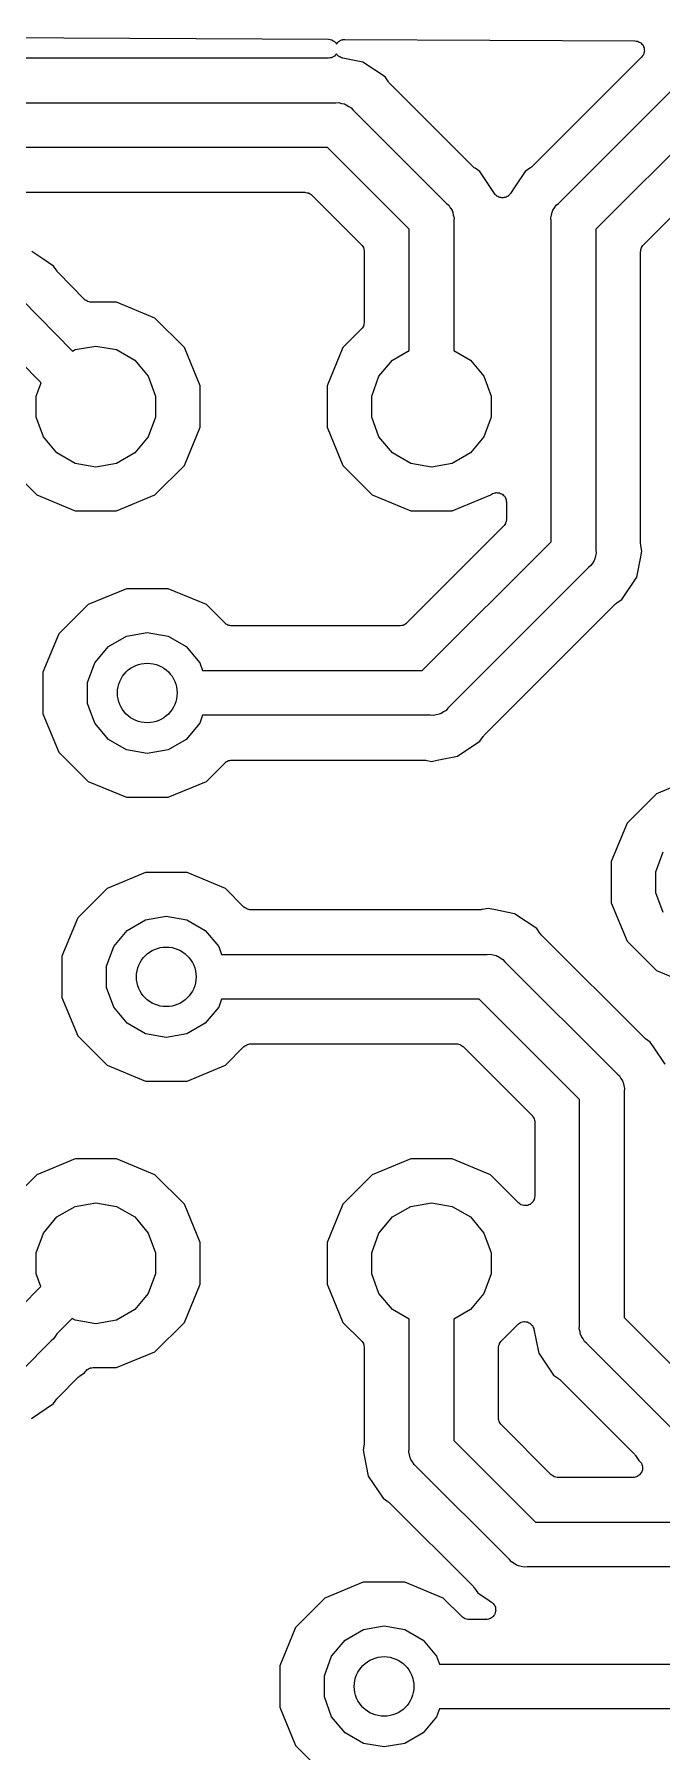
# Model space of a CAD drawing. Extents: x 64 to 244, y -149 to -41.
# Drawn here: x 89.29 to 97.7, y -89.14 to -66.09 of the extents above; entities that cross this region are included whole.
import ezdxf

# ---------------------------------------------------------------- set-up
doc = ezdxf.new("R2010")
doc.units = 0
doc.header["$MEASUREMENT"] = 0
doc.layers.add('BLACK', color=7, linetype='CONTINUOUS')

msp = doc.modelspace()

# ---------------------------------------------------------------- linework, layer by layer
at = {"layer": 'BLACK', "linetype": 'CONTINUOUS'}
for p, q in [((80.4417, -66.0895), (93.2356, -66.156)), ((93.2356, -66.156), (93.257, -66.1599)), ((93.257, -66.1599), (93.2784, -66.1637)), ((93.2784, -66.1637), (93.2787, -66.1638)), ((93.2787, -66.1638), (93.279, -66.1639)), ((93.279, -66.1639), (93.2979, -66.1749)), ((93.3161, -66.3807), (93.2972, -66.3915)), ((93.2979, -66.1749), (93.3166, -66.1857)), ((93.3163, -66.3805), (93.3161, -66.3807)), ((93.3166, -66.3803), (93.3163, -66.3805)), ((93.3166, -66.1857), (93.3168, -66.186)), ((93.3306, -66.3636), (93.3166, -66.3803)), ((93.3168, -66.186), (93.3171, -66.1861)), ((93.3171, -66.1861), (93.3311, -66.203)), ((93.343, -66.3489), (93.3306, -66.3636)), ((93.3311, -66.203), (93.3438, -66.2181)), ((93.3479, -66.3548), (93.343, -66.3489)), ((93.3438, -66.2181), (93.35, -66.2108)), ((93.3528, -66.3636), (93.3479, -66.3548)), ((93.35, -66.2108), (93.3563, -66.2004)), ((93.3619, -66.3716), (93.3528, -66.3636)), ((93.3563, -66.2004), (93.3642, -66.1941)), ((93.3697, -66.381), (93.3619, -66.3716)), ((93.3642, -66.1941), (93.3707, -66.1864)), ((93.3784, -66.3861), (93.3697, -66.381)), ((93.3707, -66.1864), (93.3812, -66.1804)), ((93.3812, -66.1804), (93.3907, -66.1728)), ((93.3907, -66.1728), (93.4003, -66.1695)), ((93.4003, -66.1695), (93.409, -66.1646)), ((93.409, -66.1646), (93.421, -66.1625)), ((93.421, -66.1625), (93.4325, -66.1586)), ((93.4325, -66.1586), (93.4426, -66.1588)), ((93.4426, -66.1588), (93.4525, -66.1571)), ((93.4525, -66.1571), (97.3439, -66.1773)), ((97.3439, -66.1773), (97.3599, -66.1803)), ((97.3599, -66.1803), (97.3761, -66.1817)), ((97.3761, -66.1817), (97.3815, -66.1842)), ((97.3815, -66.1842), (97.3873, -66.1852)), ((97.3873, -66.1852), (97.4014, -66.1934)), ((97.4014, -66.1934), (97.4161, -66.2003)), ((97.4161, -66.2003), (97.4203, -66.2045)), ((97.4203, -66.2045), (97.4254, -66.2075)), ((97.4254, -66.2075), (97.4358, -66.22)), ((97.4424, -66.3808), (97.4331, -66.3941)), ((97.4358, -66.22), (97.4473, -66.2315)), ((97.4529, -66.3684), (97.4424, -66.3808)), ((97.4473, -66.2315), (97.4498, -66.2369)), ((97.4498, -66.2369), (97.4536, -66.2414)), ((97.455, -66.3629), (97.4529, -66.3684)), ((97.4536, -66.2414), (97.4591, -66.2567)), ((97.4584, -66.358), (97.455, -66.3629)), ((97.4626, -66.3423), (97.4584, -66.358)), ((97.4591, -66.2567), (97.4659, -66.2715)), ((97.4682, -66.327), (97.4626, -66.3423)), ((97.4659, -66.2715), (97.4664, -66.2774)), ((97.4664, -66.2774), (97.4684, -66.2829)), ((97.4698, -66.3154), (97.4682, -66.3211)), ((97.4682, -66.3211), (97.4682, -66.327)), ((97.4684, -66.2829), (97.4684, -66.2992)), ((97.4684, -66.2992), (97.4698, -66.3154)), ((93.235, -66.41), (80.5075, -66.41)), ((93.2564, -66.4062), (93.235, -66.41)), ((93.2778, -66.4026), (93.2564, -66.4062)), ((93.2781, -66.4024), (93.2778, -66.4026)), ((93.2784, -66.4023), (93.2781, -66.4024)), ((93.2972, -66.3915), (93.2784, -66.4023)), ((93.3859, -66.3927), (93.3784, -66.3861)), ((93.3973, -66.3971), (93.3859, -66.3927)), ((93.4078, -66.4032), (93.3973, -66.3971)), ((93.4177, -66.405), (93.4078, -66.4032)), ((93.427, -66.4087), (93.4177, -66.405)), ((93.6962, -66.4622), (93.427, -66.4087)), ((93.9939, -66.6611), (93.6962, -66.4622)), ((97.4331, -66.3941), (95.9551, -67.8721)), ((96.3171, -68.3586), (98.2036, -66.4721)), ((94.0371, -66.7259), (93.9939, -66.6611)), ((94.0458, -66.7349), (94.0371, -66.7259)), ((94.0529, -66.7451), (94.0458, -66.7349)), ((95.1799, -67.8721), (94.0529, -66.7451)), ((80.1172, -67.01), (93.3319, -67.01)), ((93.3319, -67.01), (93.3715, -67.0065)), ((93.3715, -67.0065), (93.41, -67.0168)), ((93.41, -67.0168), (93.4492, -67.0237)), ((93.4492, -67.0237), (93.4608, -67.0304)), ((93.4608, -67.0304), (93.4737, -67.0339)), ((93.4737, -67.0339), (93.5063, -67.0567)), ((93.5063, -67.0567), (93.5408, -67.0766)), ((93.5408, -67.0766), (93.5664, -67.1071)), ((98.5493, -66.975), (96.82, -68.7043)), ((93.5664, -67.1071), (94.8179, -68.3586)), ((93.2207, -67.61), (80.1172, -67.61)), ((94.315, -68.7043), (93.2207, -67.61)), ((97.4572, -68.9156), (98.7606, -67.6122)), ((95.1901, -67.8792), (95.1799, -67.8721)), ((95.1991, -67.8879), (95.1901, -67.8792)), ((95.2639, -67.9311), (95.1991, -67.8879)), ((95.4619, -68.2275), (95.2639, -67.9311)), ((95.8711, -67.9311), (95.7443, -68.121)), ((95.9359, -67.8879), (95.8711, -67.9311)), ((95.9449, -67.8792), (95.9359, -67.8879)), ((95.9551, -67.8721), (95.9449, -67.8792)), ((80.5075, -68.21), (92.9196, -68.21)), ((92.9196, -68.21), (92.9251, -68.211)), ((92.9251, -68.211), (92.9307, -68.2105)), ((92.9307, -68.2105), (92.9467, -68.2148)), ((92.9467, -68.2148), (92.963, -68.2177)), ((92.963, -68.2177), (92.9679, -68.2205)), ((92.9679, -68.2205), (92.9733, -68.2219)), ((92.9733, -68.2219), (92.9869, -68.2314)), ((95.4715, -68.2375), (95.4619, -68.2275)), ((95.6731, -68.2275), (95.6635, -68.2375)), ((95.7443, -68.121), (95.6731, -68.2275)), ((92.9869, -68.2314), (93.0012, -68.2397)), ((93.0012, -68.2397), (93.0048, -68.244)), ((93.0048, -68.244), (93.0094, -68.2472)), ((93.0094, -68.2472), (93.6778, -68.9156)), ((94.8179, -68.3586), (94.8484, -68.3842)), ((94.8484, -68.3842), (94.8683, -68.4187)), ((94.8683, -68.4187), (94.8911, -68.4513)), ((94.8911, -68.4513), (94.8946, -68.4642)), ((95.4797, -68.2487), (95.4715, -68.2375)), ((95.4866, -68.2534), (95.4797, -68.2487)), ((95.4924, -68.2594), (95.4866, -68.2534)), ((95.5048, -68.2655), (95.4924, -68.2594)), ((95.5164, -68.2732), (95.5048, -68.2655)), ((95.5245, -68.2752), (95.5164, -68.2732)), ((95.532, -68.2789), (95.5245, -68.2752)), ((95.5457, -68.2804), (95.532, -68.2789)), ((95.5592, -68.2837), (95.5457, -68.2804)), ((95.5675, -68.2828), (95.5592, -68.2837)), ((95.5758, -68.2837), (95.5675, -68.2828)), ((95.5893, -68.2804), (95.5758, -68.2837)), ((95.603, -68.2789), (95.5893, -68.2804)), ((95.6105, -68.2752), (95.603, -68.2789)), ((95.6187, -68.2732), (95.6105, -68.2752)), ((95.6302, -68.2655), (95.6187, -68.2732)), ((95.6426, -68.2594), (95.6302, -68.2655)), ((95.6484, -68.2534), (95.6426, -68.2594)), ((95.6553, -68.2487), (95.6484, -68.2534)), ((95.6635, -68.2375), (95.6553, -68.2487)), ((96.2404, -68.4642), (96.2439, -68.4513)), ((96.2439, -68.4513), (96.2667, -68.4187)), ((96.2667, -68.4187), (96.2866, -68.3842)), ((96.2866, -68.3842), (96.3171, -68.3586)), ((94.8946, -68.4642), (94.9013, -68.4758)), ((94.9013, -68.4758), (94.9082, -68.515)), ((94.9082, -68.515), (94.9185, -68.5534)), ((94.9185, -68.5534), (94.915, -68.5931)), ((94.915, -68.5931), (94.915, -70.3344)), ((96.2165, -68.5534), (96.2268, -68.515)), ((96.22, -68.5931), (96.2165, -68.5534)), ((96.22, -72.9007), (96.22, -68.5931)), ((96.2268, -68.515), (96.2337, -68.4758)), ((96.2337, -68.4758), (96.2404, -68.4642)), ((93.6778, -68.9156), (93.681, -68.9202)), ((93.681, -68.9202), (93.6853, -68.9238)), ((94.315, -70.3344), (94.315, -68.7043)), ((96.82, -68.7043), (96.82, -73.0119)), ((97.4497, -68.9238), (97.454, -68.9202)), ((97.454, -68.9202), (97.4572, -68.9156)), ((89.4025, -69.1033), (89.2549, -69.003)), ((89.403, -69.1036), (89.4025, -69.1033)), ((89.4034, -69.1039), (89.403, -69.1036)), ((89.5489, -69.2011), (89.4034, -69.1039)), ((93.6853, -68.9238), (93.6936, -68.9381)), ((93.6936, -68.9381), (93.7031, -68.9517)), ((93.7031, -68.9517), (93.7045, -68.9571)), ((93.7045, -68.9571), (93.7073, -68.962)), ((93.7073, -68.962), (93.7102, -68.9783)), ((93.7102, -68.9783), (93.7145, -68.9943)), ((93.7145, -68.9943), (93.714, -68.9999)), ((93.714, -68.9999), (93.715, -69.0054)), ((93.715, -69.0054), (93.715, -69.9525)), ((97.42, -69.0054), (97.421, -68.9999)), ((97.42, -72.9239), (97.42, -69.0054)), ((97.4205, -68.9943), (97.4248, -68.9783)), ((97.421, -68.9999), (97.4205, -68.9943)), ((97.4248, -68.9783), (97.4277, -68.962)), ((97.4277, -68.962), (97.4305, -68.9571)), ((97.4305, -68.9571), (97.4319, -68.9517)), ((97.4319, -68.9517), (97.4414, -68.9381)), ((97.4414, -68.9381), (97.4497, -68.9238)), ((89.5945, -69.2694), (89.5489, -69.2011)), ((89.6028, -69.2781), (89.5945, -69.2694)), ((89.6095, -69.2879), (89.6028, -69.2781)), ((89.9629, -69.6471), (89.6095, -69.2879)), ((89.1222, -69.6481), (89.8038, -70.3409)), ((89.9679, -69.6506), (89.9629, -69.6471)), ((89.9718, -69.6553), (89.9679, -69.6506)), ((89.9857, -69.6633), (89.9718, -69.6553)), ((89.9988, -69.6727), (89.9857, -69.6633)), ((90.0047, -69.6743), (89.9988, -69.6727)), ((90.01, -69.6773), (90.0047, -69.6743)), ((90.0258, -69.6801), (90.01, -69.6773)), ((90.0413, -69.6844), (90.0258, -69.6801)), ((90.0474, -69.6839), (90.0413, -69.6844)), ((90.0534, -69.685), (90.0474, -69.6839)), ((90.3935, -69.685), (90.0534, -69.685)), ((90.908, -69.8981), (90.3935, -69.685)), ((91.3019, -70.292), (90.908, -69.8981)), ((93.6778, -70.0423), (93.4281, -70.292)), ((93.681, -70.0377), (93.6778, -70.0423)), ((93.6853, -70.0341), (93.681, -70.0377)), ((93.6936, -70.0198), (93.6853, -70.0341)), ((93.7031, -70.0062), (93.6936, -70.0198)), ((93.7045, -70.0008), (93.7031, -70.0062)), ((93.7073, -69.9959), (93.7045, -70.0008)), ((93.7102, -69.9796), (93.7073, -69.9959)), ((93.7145, -69.9636), (93.7102, -69.9796)), ((93.715, -69.9525), (93.714, -69.958)), ((93.714, -69.958), (93.7145, -69.9636)), ((89.3799, -70.7656), (88.7743, -70.15)), ((89.8372, -70.3216), (90.115, -70.2727)), ((90.115, -70.2727), (90.3928, -70.3216)), ((91.515, -70.8065), (91.3019, -70.292)), ((93.4281, -70.292), (93.215, -70.8065)), ((89.8038, -70.3409), (89.8372, -70.3216)), ((90.3928, -70.3216), (90.6372, -70.4627)), ((90.6372, -70.4627), (90.8185, -70.6788)), ((93.9115, -70.6788), (94.0928, -70.4627)), ((94.0928, -70.4627), (94.315, -70.3344)), ((94.915, -70.3344), (95.1372, -70.4627)), ((95.1372, -70.4627), (95.3185, -70.6788)), ((90.8185, -70.6788), (90.915, -70.9439)), ((93.815, -70.9439), (93.9115, -70.6788)), ((95.3185, -70.6788), (95.415, -70.9439)), ((89.315, -70.9439), (89.3799, -70.7656)), ((89.315, -71.2261), (89.315, -70.9439)), ((90.915, -70.9439), (90.915, -71.2261)), ((91.515, -71.3635), (91.515, -70.8065)), ((93.215, -70.8065), (93.215, -71.3635)), ((93.815, -71.2261), (93.815, -70.9439)), ((95.415, -70.9439), (95.415, -71.2261)), ((89.4115, -71.4912), (89.315, -71.2261)), ((90.915, -71.2261), (90.8185, -71.4912)), ((91.3019, -71.878), (91.515, -71.3635)), ((93.215, -71.3635), (93.4281, -71.878)), ((93.9115, -71.4912), (93.815, -71.2261)), ((95.415, -71.2261), (95.3185, -71.4912)), ((89.5928, -71.7073), (89.4115, -71.4912)), ((90.8185, -71.4912), (90.6372, -71.7073)), ((94.0928, -71.7073), (93.9115, -71.4912)), ((95.3185, -71.4912), (95.1372, -71.7073)), ((88.9281, -71.878), (89.322, -72.2719)), ((89.8372, -71.8484), (89.5928, -71.7073)), ((90.115, -71.8973), (89.8372, -71.8484)), ((90.3928, -71.8484), (90.115, -71.8973)), ((90.6372, -71.7073), (90.3928, -71.8484)), ((90.908, -72.2719), (91.3019, -71.878)), ((93.4281, -71.878), (93.822, -72.2719)), ((94.3372, -71.8484), (94.0928, -71.7073)), ((94.615, -71.8973), (94.3372, -71.8484)), ((94.8928, -71.8484), (94.615, -71.8973)), ((95.1372, -71.7073), (94.8928, -71.8484)), ((89.322, -72.2719), (89.8365, -72.485)), ((90.3935, -72.485), (90.908, -72.2719)), ((93.822, -72.2719), (94.3365, -72.485)), ((94.8935, -72.485), (95.4131, -72.2698)), ((95.4131, -72.2698), (95.4168, -72.2672)), ((95.4168, -72.2672), (95.4295, -72.2565)), ((95.4295, -72.2565), (95.4347, -72.2546)), ((95.4347, -72.2546), (95.4393, -72.2514)), ((95.4393, -72.2514), (95.4554, -72.2471)), ((95.4554, -72.2471), (95.4709, -72.2414)), ((95.4709, -72.2414), (95.4765, -72.2414)), ((95.4765, -72.2414), (95.4819, -72.24)), ((95.4819, -72.24), (95.4985, -72.2414)), ((95.4985, -72.2414), (95.5151, -72.2414)), ((95.5151, -72.2414), (95.5203, -72.2433)), ((95.5203, -72.2433), (95.5259, -72.2438)), ((95.5259, -72.2438), (95.5409, -72.2508)), ((95.5409, -72.2508), (95.5565, -72.2565)), ((95.5565, -72.2565), (95.5608, -72.2601)), ((95.5608, -72.2601), (95.5658, -72.2625)), ((95.5658, -72.2625), (95.5776, -72.2742)), ((95.5776, -72.2742), (95.5903, -72.2849)), ((95.5903, -72.2849), (95.5931, -72.2897)), ((95.5931, -72.2897), (95.597, -72.2937)), ((95.597, -72.2937), (95.604, -72.3087)), ((95.604, -72.3087), (95.6123, -72.3231)), ((95.6123, -72.3231), (95.6133, -72.3286)), ((95.6133, -72.3286), (95.6157, -72.3336)), ((95.6157, -72.3336), (95.6171, -72.3502)), ((95.6171, -72.3502), (95.62, -72.3665)), ((95.62, -72.3665), (95.62, -72.5996)), ((89.8365, -72.485), (90.3935, -72.485)), ((94.3365, -72.485), (94.8935, -72.485)), ((95.62, -72.5996), (95.619, -72.6051)), ((95.619, -72.6051), (95.6195, -72.6107)), ((95.5828, -72.6894), (94.2794, -73.9928)), ((95.586, -72.6848), (95.5828, -72.6894)), ((95.5903, -72.6812), (95.586, -72.6848)), ((95.5986, -72.6669), (95.5903, -72.6812)), ((95.6081, -72.6533), (95.5986, -72.6669)), ((95.6095, -72.6479), (95.6081, -72.6533)), ((95.6123, -72.643), (95.6095, -72.6479)), ((95.6152, -72.6267), (95.6123, -72.643)), ((95.6195, -72.6107), (95.6152, -72.6267)), ((94.4907, -74.63), (96.22, -72.9007)), ((96.8235, -73.0516), (96.8132, -73.09)), ((96.82, -73.0119), (96.8235, -73.0516)), ((97.4222, -72.9361), (97.42, -72.9239)), ((97.4224, -72.9486), (97.4222, -72.9361)), ((97.4376, -73.025), (97.4224, -72.9486)), ((97.4224, -73.1014), (97.4376, -73.025)), ((96.7229, -73.2464), (94.8364, -75.1329)), ((96.7534, -73.2208), (96.7229, -73.2464)), ((96.7733, -73.1863), (96.7534, -73.2208)), ((96.7961, -73.1537), (96.7733, -73.1863)), ((96.7996, -73.1408), (96.7961, -73.1537)), ((96.8063, -73.1292), (96.7996, -73.1408)), ((96.8132, -73.09), (96.8063, -73.1292)), ((97.3678, -73.3762), (97.4224, -73.1014)), ((97.4224, -73.1014), (97.4224, -73.1014)), ((90.5265, -73.53), (90.012, -73.7431)), ((91.0835, -73.53), (90.5265, -73.53)), ((91.598, -73.7431), (91.0835, -73.53)), ((97.1689, -73.6739), (97.3678, -73.3762)), ((90.012, -73.7431), (89.6181, -74.137)), ((91.8477, -73.9928), (91.598, -73.7431)), ((95.3229, -75.4949), (97.0849, -73.7329)), ((97.0849, -73.7329), (97.0951, -73.7258)), ((97.0951, -73.7258), (97.1041, -73.7171)), ((97.1041, -73.7171), (97.1689, -73.6739)), ((89.6181, -74.137), (89.405, -74.6515)), ((90.2828, -74.3077), (90.5272, -74.1666)), ((90.5272, -74.1666), (90.805, -74.1177)), ((90.805, -74.1177), (91.0828, -74.1666)), ((91.0828, -74.1666), (91.3272, -74.3077)), ((91.8523, -73.996), (91.8477, -73.9928)), ((91.8559, -74.0003), (91.8523, -73.996)), ((91.8702, -74.0086), (91.8559, -74.0003)), ((91.8838, -74.0181), (91.8702, -74.0086)), ((91.8892, -74.0195), (91.8838, -74.0181)), ((91.8941, -74.0223), (91.8892, -74.0195)), ((91.9104, -74.0252), (91.8941, -74.0223)), ((91.9264, -74.0295), (91.9104, -74.0252)), ((91.932, -74.029), (91.9264, -74.0295)), ((91.9375, -74.03), (91.932, -74.029)), ((94.1896, -74.03), (91.9375, -74.03)), ((94.1951, -74.029), (94.1896, -74.03)), ((94.2007, -74.0295), (94.1951, -74.029)), ((94.2167, -74.0252), (94.2007, -74.0295)), ((94.233, -74.0223), (94.2167, -74.0252)), ((94.2379, -74.0195), (94.233, -74.0223)), ((94.2433, -74.0181), (94.2379, -74.0195)), ((94.2569, -74.0086), (94.2433, -74.0181)), ((94.2712, -74.0003), (94.2569, -74.0086)), ((94.2748, -73.996), (94.2712, -74.0003)), ((94.2794, -73.9928), (94.2748, -73.996)), ((90.1015, -74.5238), (90.2828, -74.3077)), ((91.3272, -74.3077), (91.5085, -74.5238)), ((89.405, -74.6515), (89.405, -75.2085)), ((90.005, -74.7889), (90.1015, -74.5238)), ((91.5085, -74.5238), (91.5472, -74.63)), ((91.5472, -74.63), (94.4907, -74.63)), ((90.005, -75.0711), (90.005, -74.7889)), ((90.1015, -75.3362), (90.005, -75.0711)), ((94.8364, -75.1329), (94.8108, -75.1634)), ((89.405, -75.2085), (89.6181, -75.723)), ((90.2828, -75.5523), (90.1015, -75.3362)), ((91.5085, -75.3362), (91.3272, -75.5523)), ((91.5472, -75.23), (91.5085, -75.3362)), ((94.6019, -75.23), (91.5472, -75.23)), ((94.6415, -75.2335), (94.6019, -75.23)), ((94.68, -75.2232), (94.6415, -75.2335)), ((94.7192, -75.2163), (94.68, -75.2232)), ((94.7308, -75.2096), (94.7192, -75.2163)), ((94.7437, -75.2061), (94.7308, -75.2096)), ((94.7763, -75.1833), (94.7437, -75.2061)), ((94.8108, -75.1634), (94.7763, -75.1833)), ((90.5272, -75.6934), (90.2828, -75.5523)), ((91.3272, -75.5523), (91.0828, -75.6934)), ((94.9662, -75.7778), (95.2639, -75.5789)), ((95.2639, -75.5789), (95.3071, -75.5141)), ((95.3071, -75.5141), (95.3158, -75.5051)), ((95.3158, -75.5051), (95.3229, -75.4949)), ((89.6181, -75.723), (90.012, -76.1169)), ((90.805, -75.7423), (90.5272, -75.6934)), ((91.0828, -75.6934), (90.805, -75.7423)), ((91.8941, -75.8377), (91.9104, -75.8348)), ((91.9104, -75.8348), (91.9264, -75.8305)), ((91.9264, -75.8305), (91.932, -75.831)), ((91.932, -75.831), (91.9375, -75.83)), ((91.9375, -75.83), (94.5139, -75.83)), ((94.5139, -75.83), (94.5261, -75.8322)), ((94.5261, -75.8322), (94.5386, -75.8324)), ((94.5386, -75.8324), (94.615, -75.8476)), ((94.615, -75.8476), (94.6914, -75.8324)), ((94.6914, -75.8324), (94.9662, -75.7778)), ((94.6914, -75.8324), (94.6914, -75.8324)), ((91.598, -76.1169), (91.8477, -75.8672)), ((91.8477, -75.8672), (91.8523, -75.864)), ((91.8523, -75.864), (91.8559, -75.8597)), ((91.8559, -75.8597), (91.8702, -75.8514)), ((91.8702, -75.8514), (91.8838, -75.8419)), ((91.8838, -75.8419), (91.8892, -75.8405)), ((91.8892, -75.8405), (91.8941, -75.8377)), ((90.012, -76.1169), (90.5265, -76.33)), ((91.0835, -76.33), (91.598, -76.1169)), ((97.632, -76.2831), (97.2381, -76.677)), ((98.1465, -76.07), (97.632, -76.2831)), ((90.5265, -76.33), (91.0835, -76.33)), ((97.2381, -76.677), (97.025, -77.1915)), ((97.025, -77.1915), (97.025, -77.7485)), ((97.625, -77.3289), (97.7215, -77.0638)), ((90.7805, -77.34), (90.266, -77.5531)), ((91.3375, -77.34), (90.7805, -77.34)), ((91.852, -77.5531), (91.3375, -77.34)), ((97.625, -77.6111), (97.625, -77.3289)), ((90.266, -77.5531), (89.8721, -77.947)), ((92.1017, -77.8028), (91.852, -77.5531)), ((97.7215, -77.8762), (97.625, -77.6111)), ((92.1063, -77.806), (92.1017, -77.8028)), ((92.1099, -77.8103), (92.1063, -77.806)), ((92.1242, -77.8186), (92.1099, -77.8103)), ((92.1378, -77.8281), (92.1242, -77.8186)), ((92.1432, -77.8295), (92.1378, -77.8281)), ((92.1481, -77.8323), (92.1432, -77.8295)), ((92.1644, -77.8352), (92.1481, -77.8323)), ((92.1804, -77.8395), (92.1644, -77.8352)), ((92.186, -77.839), (92.1804, -77.8395)), ((92.1915, -77.84), (92.186, -77.839)), ((95.2759, -77.84), (92.1915, -77.84)), ((95.2881, -77.8378), (95.2759, -77.84)), ((95.3006, -77.8376), (95.2881, -77.8378)), ((95.377, -77.8224), (95.3006, -77.8376)), ((95.4534, -77.8376), (95.377, -77.8224)), ((95.7282, -77.8922), (95.4534, -77.8376)), ((95.4534, -77.8376), (95.4534, -77.8376)), ((96.0259, -78.0911), (95.7282, -77.8922)), ((97.025, -77.7485), (97.2381, -78.263)), ((89.8721, -77.947), (89.659, -78.4615)), ((90.3555, -78.3338), (90.5368, -78.1177)), ((90.5368, -78.1177), (90.7812, -77.9766)), ((90.7812, -77.9766), (91.059, -77.9277)), ((91.059, -77.9277), (91.3368, -77.9766)), ((91.3368, -77.9766), (91.5812, -78.1177)), ((91.5812, -78.1177), (91.7625, -78.3338)), ((96.0691, -78.1559), (96.0259, -78.0911)), ((90.259, -78.5989), (90.3555, -78.3338)), ((91.7625, -78.3338), (91.8012, -78.44)), ((96.0778, -78.1649), (96.0691, -78.1559)), ((96.0849, -78.1751), (96.0778, -78.1649)), ((97.4659, -79.5561), (96.0849, -78.1751)), ((97.2381, -78.263), (97.632, -78.6569)), ((89.659, -78.4615), (89.659, -79.0185)), ((90.259, -78.8811), (90.259, -78.5989)), ((91.8012, -78.44), (95.3639, -78.44)), ((95.3639, -78.44), (95.4035, -78.4365)), ((95.4035, -78.4365), (95.442, -78.4468)), ((95.442, -78.4468), (95.4812, -78.4537)), ((95.4812, -78.4537), (95.4928, -78.4604)), ((95.4928, -78.4604), (95.5057, -78.4639)), ((95.5057, -78.4639), (95.5383, -78.4867)), ((95.5383, -78.4867), (95.5728, -78.5066)), ((95.5728, -78.5066), (95.5984, -78.5371)), ((95.5984, -78.5371), (97.1039, -80.0426)), ((97.632, -78.6569), (98.1465, -78.87)), ((89.659, -79.0185), (89.8721, -79.533)), ((90.3555, -79.1462), (90.259, -78.8811)), ((91.8012, -79.04), (91.7625, -79.1462)), ((95.2527, -79.04), (91.8012, -79.04)), ((96.601, -80.3883), (95.2527, -79.04)), ((90.5368, -79.3623), (90.3555, -79.1462)), ((91.7625, -79.1462), (91.5812, -79.3623)), ((90.7812, -79.5034), (90.5368, -79.3623)), ((91.059, -79.5523), (90.7812, -79.5034)), ((91.3368, -79.5034), (91.059, -79.5523)), ((91.5812, -79.3623), (91.3368, -79.5034)), ((89.8721, -79.533), (90.266, -79.9269)), ((91.852, -79.9269), (92.1017, -79.6772)), ((92.1017, -79.6772), (92.1063, -79.674)), ((92.1063, -79.674), (92.1099, -79.6697)), ((92.1099, -79.6697), (92.1242, -79.6614)), ((92.1242, -79.6614), (92.1378, -79.6519)), ((92.1378, -79.6519), (92.1432, -79.6505)), ((92.1432, -79.6505), (92.1481, -79.6477)), ((92.1481, -79.6477), (92.1644, -79.6448)), ((92.1644, -79.6448), (92.1804, -79.6405)), ((92.1804, -79.6405), (92.186, -79.641)), ((92.186, -79.641), (92.1915, -79.64)), ((92.1915, -79.64), (94.9516, -79.64)), ((94.9516, -79.64), (94.9571, -79.641)), ((94.9571, -79.641), (94.9627, -79.6405)), ((94.9627, -79.6405), (94.9787, -79.6448)), ((94.9787, -79.6448), (94.995, -79.6477)), ((94.995, -79.6477), (94.9999, -79.6505)), ((94.9999, -79.6505), (95.0053, -79.6519)), ((95.0053, -79.6519), (95.0189, -79.6614)), ((95.0189, -79.6614), (95.0332, -79.6697)), ((95.0332, -79.6697), (95.0368, -79.674)), ((95.0368, -79.674), (95.0414, -79.6772)), ((95.0414, -79.6772), (95.9638, -80.5996)), ((97.4761, -79.5632), (97.4659, -79.5561)), ((97.4851, -79.5719), (97.4761, -79.5632)), ((97.5499, -79.6151), (97.4851, -79.5719)), ((97.5931, -79.6799), (97.5499, -79.6151)), ((97.7488, -79.9128), (97.5931, -79.6799)), ((90.266, -79.9269), (90.7805, -80.14)), ((91.3375, -80.14), (91.852, -79.9269)), ((90.7805, -80.14), (91.3375, -80.14)), ((97.1039, -80.0426), (97.1344, -80.0682)), ((97.1344, -80.0682), (97.1543, -80.1027)), ((97.1543, -80.1027), (97.1771, -80.1353)), ((97.1771, -80.1353), (97.1806, -80.1482)), ((97.1806, -80.1482), (97.1873, -80.1598)), ((97.1873, -80.1598), (97.1942, -80.199)), ((97.1942, -80.199), (97.2045, -80.2374)), ((96.601, -83.4259), (96.601, -80.3883)), ((97.2045, -80.2374), (97.201, -80.2771)), ((97.201, -80.2771), (97.201, -83.3147)), ((95.9638, -80.5996), (95.967, -80.6042)), ((95.967, -80.6042), (95.9713, -80.6078)), ((95.9713, -80.6078), (95.9796, -80.6221)), ((95.9796, -80.6221), (95.9891, -80.6357)), ((95.9891, -80.6357), (95.9905, -80.6411)), ((95.9905, -80.6411), (95.9933, -80.646)), ((95.9933, -80.646), (95.9962, -80.6623)), ((95.9962, -80.6623), (96.0005, -80.6783)), ((96.0005, -80.6783), (96, -80.6839)), ((96, -80.6839), (96.001, -80.6894)), ((96.001, -80.6894), (96.001, -81.6845)), ((89.8365, -81.185), (89.322, -81.3981)), ((90.3935, -81.185), (89.8365, -81.185)), ((90.908, -81.3981), (90.3935, -81.185)), ((94.3365, -81.185), (93.822, -81.3981)), ((94.8935, -81.185), (94.3365, -81.185)), ((95.408, -81.3981), (94.8935, -81.185)), ((89.322, -81.3981), (88.9281, -81.792)), ((91.3019, -81.792), (90.908, -81.3981)), ((93.822, -81.3981), (93.4281, -81.792)), ((95.7842, -81.7743), (95.408, -81.3981)), ((89.5928, -81.9627), (89.8372, -81.8216)), ((89.8372, -81.8216), (90.115, -81.7727)), ((90.115, -81.7727), (90.3928, -81.8216)), ((90.3928, -81.8216), (90.6372, -81.9627)), ((91.515, -82.3065), (91.3019, -81.792)), ((93.4281, -81.792), (93.215, -82.3065)), ((94.0928, -81.9627), (94.3372, -81.8216)), ((94.3372, -81.8216), (94.615, -81.7727)), ((94.615, -81.7727), (94.8928, -81.8216)), ((94.8928, -81.8216), (95.1372, -81.9627)), ((95.7978, -81.7838), (95.7842, -81.7743)), ((95.8105, -81.7945), (95.7978, -81.7838)), ((95.8158, -81.7964), (95.8105, -81.7945)), ((95.8203, -81.7996), (95.8158, -81.7964)), ((95.8364, -81.8039), (95.8203, -81.7996)), ((95.8519, -81.8096), (95.8364, -81.8039)), ((95.8575, -81.8096), (95.8519, -81.8096)), ((95.8629, -81.811), (95.8575, -81.8096)), ((95.8795, -81.8096), (95.8629, -81.811)), ((95.8961, -81.8096), (95.8795, -81.8096)), ((95.9013, -81.8077), (95.8961, -81.8096)), ((95.9069, -81.8072), (95.9013, -81.8077)), ((95.9219, -81.8002), (95.9069, -81.8072)), ((95.9375, -81.7945), (95.9219, -81.8002)), ((95.9418, -81.7909), (95.9375, -81.7945)), ((95.9468, -81.7885), (95.9418, -81.7909)), ((95.9586, -81.7768), (95.9468, -81.7885)), ((95.9713, -81.7661), (95.9586, -81.7768)), ((95.9741, -81.7613), (95.9713, -81.7661)), ((95.978, -81.7573), (95.9741, -81.7613)), ((95.985, -81.7423), (95.978, -81.7573)), ((95.9933, -81.7279), (95.985, -81.7423)), ((95.9943, -81.7224), (95.9933, -81.7279)), ((95.9967, -81.7174), (95.9943, -81.7224)), ((95.9981, -81.7008), (95.9967, -81.7174)), ((96.001, -81.6845), (95.9981, -81.7008)), ((89.4115, -82.1788), (89.5928, -81.9627)), ((90.6372, -81.9627), (90.8185, -82.1788)), ((93.9115, -82.1788), (94.0928, -81.9627)), ((95.1372, -81.9627), (95.3185, -82.1788)), ((89.315, -82.4439), (89.4115, -82.1788)), ((90.8185, -82.1788), (90.915, -82.4439)), ((93.815, -82.4439), (93.9115, -82.1788)), ((95.3185, -82.1788), (95.415, -82.4439)), ((89.315, -82.7261), (89.315, -82.4439)), ((90.915, -82.4439), (90.915, -82.7261)), ((91.515, -82.8635), (91.515, -82.3065)), ((93.215, -82.3065), (93.215, -82.8635)), ((93.815, -82.7261), (93.815, -82.4439)), ((95.415, -82.4439), (95.415, -82.7261)), ((89.3776, -82.8981), (89.315, -82.7261)), ((90.915, -82.7261), (90.8185, -82.9912)), ((93.9115, -82.9912), (93.815, -82.7261)), ((95.415, -82.7261), (95.3185, -82.9912)), ((89.1121, -83.1636), (89.3776, -82.8981)), ((91.3019, -83.378), (91.515, -82.8635)), ((93.215, -82.8635), (93.4281, -83.378)), ((90.6372, -83.2073), (90.3928, -83.3484)), ((90.8185, -82.9912), (90.6372, -83.2073)), ((94.0928, -83.2073), (93.9115, -82.9912)), ((94.315, -83.3356), (94.0928, -83.2073)), ((95.1372, -83.2073), (94.915, -83.3356)), ((95.3185, -82.9912), (95.1372, -83.2073)), ((89.7983, -83.3259), (89.5913, -83.533)), ((89.8372, -83.3484), (89.7983, -83.3259)), ((90.115, -83.3973), (89.8372, -83.3484)), ((90.3928, -83.3484), (90.115, -83.3973)), ((90.908, -83.7719), (91.3019, -83.378)), ((93.4281, -83.378), (93.6778, -83.6277)), ((94.315, -85.0769), (94.315, -83.3356)), ((94.915, -83.3356), (94.915, -84.9657)), ((95.5522, -83.6277), (95.7751, -83.4048)), ((95.7751, -83.4048), (95.7786, -83.4024)), ((95.7786, -83.4024), (95.7812, -83.3991)), ((95.7812, -83.3991), (95.7966, -83.3898)), ((95.7966, -83.3898), (95.8113, -83.3795)), ((95.8113, -83.3795), (95.8153, -83.3784)), ((95.8153, -83.3784), (95.8189, -83.3762)), ((95.8189, -83.3762), (95.8365, -83.3727)), ((95.8365, -83.3727), (95.8539, -83.3681)), ((95.8539, -83.3681), (95.858, -83.3684)), ((95.858, -83.3684), (95.8622, -83.3676)), ((95.8622, -83.3676), (95.8799, -83.3703)), ((95.8799, -83.3703), (95.8978, -83.3719)), ((95.8978, -83.3719), (95.9016, -83.3737)), ((95.9016, -83.3737), (95.9058, -83.3743)), ((95.9058, -83.3743), (95.9215, -83.3829)), ((95.9215, -83.3829), (95.9378, -83.3905)), ((95.9378, -83.3905), (95.9407, -83.3935)), ((95.9407, -83.3935), (95.9444, -83.3955)), ((95.9444, -83.3955), (95.9563, -83.409)), ((95.9563, -83.409), (95.969, -83.4217)), ((95.969, -83.4217), (95.9707, -83.4255)), ((95.9707, -83.4255), (95.9735, -83.4287)), ((95.9735, -83.4287), (95.98, -83.4454)), ((96.5975, -83.4655), (96.601, -83.4259)), ((97.201, -83.3147), (98.1683, -84.282)), ((89.5179, -83.6264), (89.1214, -84.0229)), ((89.5484, -83.6008), (89.5179, -83.6264)), ((89.5683, -83.5663), (89.5484, -83.6008)), ((89.5911, -83.5337), (89.5683, -83.5663)), ((89.5913, -83.533), (89.5911, -83.5337)), ((93.6778, -83.6277), (93.681, -83.6323)), ((93.681, -83.6323), (93.6853, -83.6359)), ((93.6853, -83.6359), (93.6936, -83.6502)), ((93.6936, -83.6502), (93.7031, -83.6638)), ((93.7031, -83.6638), (93.7045, -83.6692)), ((93.7045, -83.6692), (93.7073, -83.6741)), ((95.5227, -83.6741), (95.5255, -83.6692)), ((95.5255, -83.6692), (95.5269, -83.6638)), ((95.5269, -83.6638), (95.5364, -83.6502)), ((95.5364, -83.6502), (95.5447, -83.6359)), ((95.5447, -83.6359), (95.549, -83.6323)), ((95.549, -83.6323), (95.5522, -83.6277)), ((95.98, -83.4454), (95.9876, -83.4617)), ((95.9876, -83.4617), (95.988, -83.4659)), ((95.988, -83.4659), (95.9895, -83.4698)), ((95.9895, -83.4698), (96.0503, -83.7755)), ((96.6078, -83.504), (96.5975, -83.4655)), ((96.6147, -83.5432), (96.6078, -83.504)), ((96.6214, -83.5548), (96.6147, -83.5432)), ((96.6249, -83.5677), (96.6214, -83.5548)), ((96.6477, -83.6003), (96.6249, -83.5677)), ((96.6676, -83.6348), (96.6477, -83.6003)), ((96.6981, -83.6604), (96.6676, -83.6348)), ((97.8226, -84.7849), (96.6981, -83.6604)), ((90.3935, -83.985), (90.908, -83.7719)), ((93.7073, -83.6741), (93.7102, -83.6904)), ((93.7102, -83.6904), (93.7145, -83.7064)), ((93.7145, -83.7064), (93.714, -83.712)), ((93.714, -83.712), (93.715, -83.7175)), ((93.715, -83.7175), (93.715, -84.9889)), ((95.515, -83.7175), (95.516, -83.712)), ((95.515, -84.6646), (95.515, -83.7175)), ((95.5155, -83.7064), (95.5198, -83.6904)), ((95.516, -83.712), (95.5155, -83.7064)), ((95.5198, -83.6904), (95.5227, -83.6741)), ((96.0503, -83.7755), (96.0503, -83.7755)), ((96.0503, -83.7755), (96.0532, -83.7902)), ((96.0532, -83.7902), (96.2521, -84.0879)), ((89.6079, -84.3849), (89.8799, -84.1129)), ((89.8799, -84.1129), (89.8901, -84.1058)), ((89.8901, -84.1058), (89.8991, -84.0971)), ((89.8991, -84.0971), (89.9639, -84.0539)), ((89.9639, -84.0539), (89.9722, -84.0414)), ((89.9722, -84.0414), (89.9846, -84.0285)), ((89.9846, -84.0285), (89.9961, -84.0147)), ((89.9961, -84.0147), (89.9998, -84.0126)), ((89.9998, -84.0126), (90.0027, -84.0096)), ((90.0027, -84.0096), (90.0188, -84.0016)), ((90.0188, -84.0016), (90.0343, -83.9927)), ((90.0343, -83.9927), (90.0385, -83.9919)), ((90.0385, -83.9919), (90.0422, -83.9901)), ((90.0422, -83.9901), (90.0601, -83.9881)), ((90.0601, -83.9881), (90.0778, -83.985)), ((90.0778, -83.985), (90.3935, -83.985)), ((96.2521, -84.0879), (96.3169, -84.1311)), ((96.3169, -84.1311), (96.3259, -84.1398)), ((96.3259, -84.1398), (96.3361, -84.1469)), ((96.3361, -84.1469), (97.3361, -85.1469)), ((89.2512, -84.6678), (89.5489, -84.4689)), ((89.5489, -84.4689), (89.5921, -84.4041)), ((89.5921, -84.4041), (89.6008, -84.3951)), ((89.6008, -84.3951), (89.6079, -84.3849)), ((95.516, -84.6701), (95.515, -84.6646)), ((95.5155, -84.6757), (95.516, -84.6701)), ((95.5198, -84.6917), (95.5155, -84.6757)), ((95.5227, -84.708), (95.5198, -84.6917)), ((95.5255, -84.7129), (95.5227, -84.708)), ((95.5269, -84.7183), (95.5255, -84.7129)), ((95.5364, -84.7319), (95.5269, -84.7183)), ((95.5447, -84.7462), (95.5364, -84.7319)), ((95.549, -84.7498), (95.5447, -84.7462)), ((95.5522, -84.7544), (95.549, -84.7498)), ((96.2206, -85.4228), (95.5522, -84.7544)), ((93.7126, -85.0136), (93.6974, -85.09)), ((93.7128, -85.0011), (93.7126, -85.0136)), ((93.715, -84.9889), (93.7128, -85.0011)), ((94.915, -84.9657), (96.0093, -86.06)), ((93.6974, -85.09), (93.7126, -85.1664)), ((93.7126, -85.1664), (93.7672, -85.4412)), ((94.3115, -85.1165), (94.315, -85.0769)), ((94.3218, -85.155), (94.3115, -85.1165)), ((94.3287, -85.1942), (94.3218, -85.155)), ((94.3354, -85.2058), (94.3287, -85.1942)), ((94.3389, -85.2187), (94.3354, -85.2058)), ((94.3617, -85.2513), (94.3389, -85.2187)), ((94.3816, -85.2858), (94.3617, -85.2513)), ((94.4121, -85.3114), (94.3816, -85.2858)), ((97.3361, -85.1469), (97.3432, -85.1571)), ((97.3432, -85.1571), (97.3519, -85.1661)), ((97.3519, -85.1661), (97.3967, -85.2332)), ((97.3967, -85.2332), (97.401, -85.2357)), ((97.401, -85.2357), (97.4108, -85.2474)), ((97.4108, -85.2474), (97.4218, -85.2579)), ((97.4218, -85.2579), (97.4249, -85.2642)), ((97.4249, -85.2642), (97.4294, -85.2695)), ((97.4294, -85.2695), (97.4346, -85.2838)), ((97.4346, -85.2838), (97.4413, -85.2975)), ((93.7672, -85.4412), (93.9661, -85.7389)), ((95.6636, -86.5629), (94.4121, -85.3114)), ((96.2252, -85.426), (96.2206, -85.4228)), ((96.2288, -85.4303), (96.2252, -85.426)), ((96.2431, -85.4386), (96.2288, -85.4303)), ((96.2567, -85.4481), (96.2431, -85.4386)), ((96.2621, -85.4495), (96.2567, -85.4481)), ((96.267, -85.4523), (96.2621, -85.4495)), ((96.2833, -85.4552), (96.267, -85.4523)), ((96.2993, -85.4595), (96.2833, -85.4552)), ((96.3049, -85.459), (96.2993, -85.4595)), ((96.3104, -85.46), (96.3049, -85.459)), ((97.3194, -85.46), (96.3104, -85.46)), ((97.3263, -85.4588), (97.3194, -85.46)), ((97.3332, -85.4592), (97.3263, -85.4588)), ((97.3478, -85.455), (97.3332, -85.4592)), ((97.3628, -85.4523), (97.3478, -85.455)), ((97.3689, -85.4489), (97.3628, -85.4523)), ((97.3756, -85.4469), (97.3689, -85.4489)), ((97.3878, -85.4379), (97.3756, -85.4469)), ((97.401, -85.4303), (97.3878, -85.4379)), ((97.4055, -85.4249), (97.401, -85.4303)), ((97.4111, -85.4208), (97.4055, -85.4249)), ((97.4196, -85.4082), (97.4111, -85.4208)), ((97.4294, -85.3965), (97.4196, -85.4082)), ((97.4318, -85.39), (97.4294, -85.3965)), ((97.4356, -85.3841), (97.4318, -85.39)), ((97.4393, -85.3694), (97.4356, -85.3841)), ((97.4445, -85.3551), (97.4393, -85.3694)), ((97.4413, -85.2975), (97.4421, -85.3044)), ((97.4421, -85.3044), (97.4445, -85.3109)), ((97.4445, -85.3109), (97.4445, -85.3262)), ((97.4445, -85.3262), (97.4461, -85.3413)), ((97.4461, -85.3413), (97.4445, -85.3481)), ((97.4445, -85.3481), (97.4445, -85.3551)), ((93.9661, -85.7389), (94.0309, -85.7821)), ((94.0309, -85.7821), (94.0399, -85.7908)), ((94.0399, -85.7908), (94.0501, -85.7979)), ((94.0501, -85.7979), (95.1771, -86.9249)), ((96.0093, -86.06), (105.303, -86.06)), ((95.6892, -86.5934), (95.6636, -86.5629)), ((95.7237, -86.6133), (95.6892, -86.5934)), ((95.7563, -86.6361), (95.7237, -86.6133)), ((95.7692, -86.6396), (95.7563, -86.6361)), ((95.7808, -86.6463), (95.7692, -86.6396)), ((95.82, -86.6532), (95.7808, -86.6463)), ((95.8584, -86.6635), (95.82, -86.6532)), ((95.8981, -86.66), (95.8584, -86.6635)), ((105.303, -86.66), (95.8981, -86.66)), ((93.7015, -86.865), (93.187, -87.0781)), ((94.2585, -86.865), (93.7015, -86.865)), ((94.773, -87.0781), (94.2585, -86.865)), ((93.187, -87.0781), (92.7931, -87.472)), ((95.0227, -87.3278), (94.773, -87.0781)), ((95.1771, -86.9249), (95.1842, -86.9351)), ((95.1842, -86.9351), (95.1929, -86.9441)), ((95.1929, -86.9441), (95.2361, -87.0089)), ((95.2361, -87.0089), (95.3909, -87.1123)), ((95.3909, -87.1123), (95.421, -87.1324)), ((95.0273, -87.331), (95.0227, -87.3278)), ((95.0309, -87.3353), (95.0273, -87.331)), ((95.0452, -87.3436), (95.0309, -87.3353)), ((95.0588, -87.3531), (95.0452, -87.3436)), ((95.0642, -87.3545), (95.0588, -87.3531)), ((95.0691, -87.3573), (95.0642, -87.3545)), ((95.0854, -87.3602), (95.0691, -87.3573)), ((95.1014, -87.3645), (95.0854, -87.3602)), ((95.3789, -87.36), (95.3643, -87.3642)), ((95.3939, -87.3573), (95.3789, -87.36)), ((95.3999, -87.3539), (95.3939, -87.3573)), ((95.4066, -87.3519), (95.3999, -87.3539)), ((95.4189, -87.3429), (95.4066, -87.3519)), ((95.4321, -87.3353), (95.4189, -87.3429)), ((95.421, -87.1324), (95.4261, -87.1372)), ((95.4261, -87.1372), (95.4321, -87.1407)), ((95.4321, -87.1407), (95.4419, -87.1524)), ((95.4366, -87.3299), (95.4321, -87.3353)), ((95.4422, -87.3258), (95.4366, -87.3299)), ((95.4419, -87.1524), (95.4529, -87.1629)), ((95.4507, -87.3132), (95.4422, -87.3258)), ((95.4605, -87.3015), (95.4507, -87.3132)), ((95.4529, -87.1629), (95.456, -87.1692)), ((95.456, -87.1692), (95.4605, -87.1745)), ((95.4605, -87.1745), (95.4657, -87.1888)), ((95.4628, -87.2949), (95.4605, -87.3015)), ((95.4667, -87.2891), (95.4628, -87.2949)), ((95.4657, -87.1888), (95.4724, -87.2025)), ((95.4703, -87.2744), (95.4667, -87.2891)), ((95.4755, -87.2601), (95.4703, -87.2744)), ((95.4724, -87.2025), (95.4732, -87.2094)), ((95.4732, -87.2094), (95.4755, -87.2159)), ((95.4755, -87.2159), (95.4755, -87.2312)), ((95.4755, -87.2312), (95.4772, -87.2463)), ((95.4772, -87.2463), (95.4755, -87.2531)), ((95.4755, -87.2531), (95.4755, -87.2601)), ((92.7931, -87.472), (92.58, -87.9865)), ((93.4578, -87.6427), (93.7022, -87.5016)), ((93.7022, -87.5016), (93.98, -87.4527)), ((93.98, -87.4527), (94.2578, -87.5016)), ((94.2578, -87.5016), (94.5022, -87.6427)), ((95.107, -87.364), (95.1014, -87.3645)), ((95.1125, -87.365), (95.107, -87.364)), ((95.3505, -87.365), (95.1125, -87.365)), ((95.3573, -87.3638), (95.3505, -87.365)), ((95.3643, -87.3642), (95.3573, -87.3638)), ((93.2765, -87.8588), (93.4578, -87.6427)), ((94.5022, -87.6427), (94.6835, -87.8588)), ((92.58, -87.9865), (92.58, -88.5435)), ((93.18, -88.1239), (93.2765, -87.8588)), ((94.6835, -87.8588), (94.7222, -87.965)), ((94.7222, -87.965), (113.541, -87.965)), ((93.18, -88.4061), (93.18, -88.1239)), ((93.2765, -88.6712), (93.18, -88.4061)), ((92.58, -88.5435), (92.7931, -89.058)), ((93.4578, -88.8873), (93.2765, -88.6712)), ((94.6835, -88.6712), (94.5022, -88.8873)), ((94.7222, -88.565), (94.6835, -88.6712)), ((113.652, -88.565), (94.7222, -88.565)), ((93.7022, -89.0284), (93.4578, -88.8873)), ((94.5022, -88.8873), (94.2578, -89.0284)), ((92.7931, -89.058), (93.187, -89.4519)), ((93.98, -89.0773), (93.7022, -89.0284)), ((94.2578, -89.0284), (93.98, -89.0773))]:
    msp.add_line(p, q, dxfattribs=at)
at = {"layer": 'BLACK'}
for centre in [(90.805, -74.93), (91.059, -78.74), (93.98, -88.265)]:
    msp.add_circle(centre, 0.4, dxfattribs=at)

doc.saveas('drawing.dxf')
